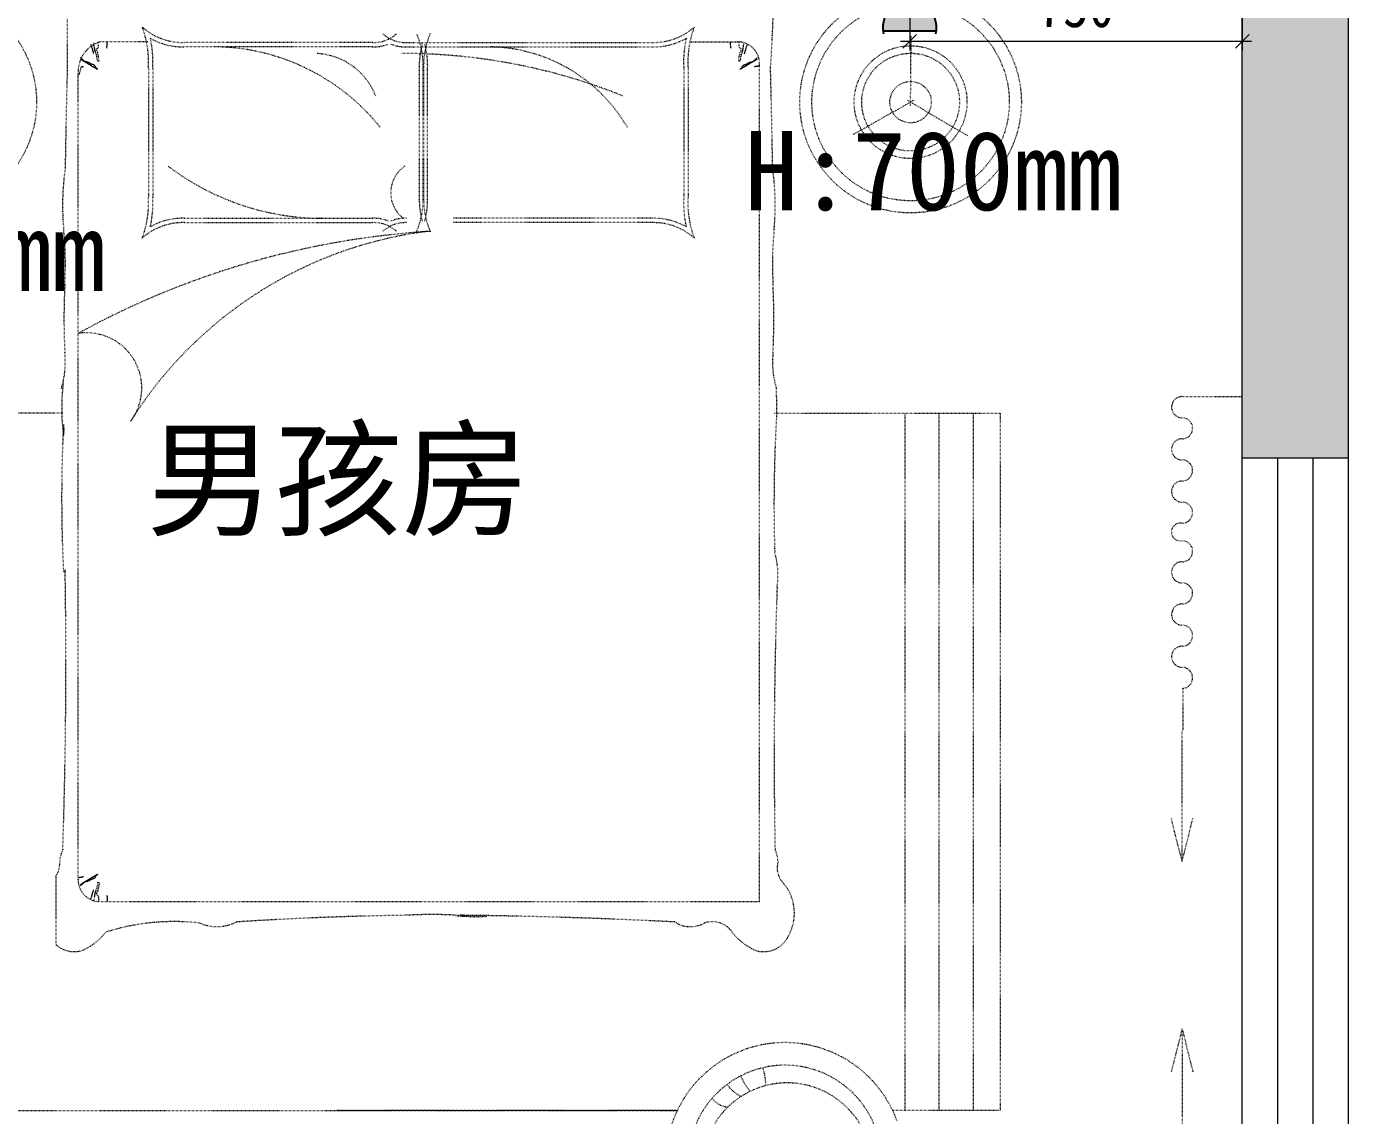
# Model space of a CAD drawing. Header units: millimetres. Extents: x -41640 to 3079702, y -5257903 to 68462.
# Drawn here: x 21489 to 24473, y 14744 to 17202 of the extents above; entities that cross this region are included whole.
import ezdxf

# ---------------------------------------------------------------- set-up
doc = ezdxf.new("R2010")
doc.units = ezdxf.units.MM
doc.header["$LTSCALE"] = 10
doc.linetypes.add('ACAD_ISO03W100', pattern=[30, 12, -18])
doc.linetypes.add('CONTINOUS', pattern=[0])
doc.layers.get('0').update_dxf_attribs({"color": 255})
doc.layers.get('Defpoints').update_dxf_attribs({"color": 255})
for name, color, linetype, lineweight in [('1强弱电插座尺寸', 5, 'Continuous', 0), ('1强电插座布置图', 1, 'Continuous', 30), ('浅线', 251, 'CONTINOUS', 0)]:
    doc.layers.add(name, color=color, linetype=linetype, lineweight=lineweight)
doc.layers.add('2323', color=4, linetype='Continuous')
doc.layers.add('LAYER2', color=8, linetype='Continuous')
doc.styles.get("Standard").update_dxf_attribs({"font": ''})
doc.styles.add('夏建东', font='', dxfattribs={"width": 0.85})
doc.styles.add('邓林', font='simhei.ttf')
doc.styles.get('Standard').set_extended_font_data('SimSun')
doc.styles.get('夏建东').set_extended_font_data('SimSun')
doc.dimstyles.new('g', dxfattribs={"dimtxt": 100, "dimasz": 31, "dimexe": 21, "dimexo": 30, "dimgap": 31, "dimtad": 1, "dimtih": 1, "dimtoh": 1, "dimdec": 0, "dimrnd": 10, "dimdsep": 46, "dimtxsty": '夏建东', "dimblk": 'OBLIQUE', "dimcen": 2.5, "dimdle": 21, "dimclrd": 5, "dimclre": 5, "dimclrt": 5, "dimadec": 0, "dimazin": 0, "dimtfac": 1, "dimtdec": 0, "dimtmove": 2, "dimatfit": 3, "dimldrblk": 'DOT', "dimfxl": 300, "dimlwd": -1, "dimlwe": -1, "dimarcsym": 1})

# ---------------------------------------------------------------- blocks, each defined once
blk = doc.blocks.new('强电插座')
at = {"lineweight": 0}
h = blk.add_hatch(color=12, dxfattribs=at)
h.set_gradient(color1=(216, 3, 3), color2=(230, 5, 5), tint=1, name='CYLINDER')
h.paths.add_polyline_path([(88497.8, 75989.2, 1.129445), (88497.8, 75909.4)])
at = {"layer": '2323', "color": 1}
for p, q in [((88452.6, 75999.6), (88452.6, 75902)), ((88497.8, 75989.2), (88497.8, 75909.4)), ((88407.2, 75949.3), (88460.4, 75949.3))]:
    blk.add_line(p, q, dxfattribs=at)
blk.add_arc((88492.9, 75949.3), 40.2, 77.2553, 282.7447, dxfattribs=at)
at = {"layer": 'LAYER2', "color": 1, "ltscale": 20}
blk.add_line((88456.4, 75966.1), (88456.4, 75966.1), dxfattribs=at)
blk = doc.blocks.new('_Oblique')
at = {"color": 0, "linetype": 'ByBlock', "lineweight": -2}
blk.add_line((-0.5, -0.5), (0.5, 0.5), dxfattribs=at)
blk = doc.blocks.new('*D695')
at = {"layer": '1强弱电插座尺寸', "color": 5}
for p, q in [((23482.2, 17299), (23482.2, 17148.1)), ((24232.6, 17299), (24232.6, 17148.1)), ((23461.2, 17169.1), (24253.6, 17169.1))]:
    blk.add_line(p, q, dxfattribs=at)
at = {"layer": 'Defpoints', "color": 0, "linetype": 'Continuous', "lineweight": 30}
for p in [(23482.2, 17329), (24232.6, 17329), (24232.6, 17169.1)]:
    blk.add_point(p, dxfattribs=at)
at = {"layer": '1强弱电插座尺寸', "color": 5, "linetype": 'Continuous', "xscale": 31, "yscale": 31, "zscale": 31, "rotation": 180}
blk.add_blockref('_Oblique', (23482.2, 17169.1), dxfattribs=at)
at = {"layer": '1强弱电插座尺寸', "color": 5, "linetype": 'Continuous', "xscale": 31, "yscale": 31, "zscale": 31}
blk.add_blockref('_Oblique', (24232.6, 17169.1), dxfattribs=at)
at = {"layer": '1强弱电插座尺寸', "color": 5, "linetype": 'Continuous', "lineweight": 30, "insert": (23857.4, 17250.1), "char_height": 100, "attachment_point": 5, "style": '夏建东'}
blk.add_mtext('750', dxfattribs=at)
blk = doc.blocks.new('_Dot')
at = {"color": 0, "linetype": 'ByBlock', "lineweight": -2}
blk.add_line((-0.5, 0), (-1, 0), dxfattribs=at)
at = {"color": 0, "linetype": 'ByBlock', "const_width": 0.5}
blk.add_lwpolyline([(-0.25, 0, 1), (0.25, 0, 1)], format="xyb", close=True, dxfattribs=at)

msp = doc.modelspace()

# ---------------------------------------------------------------- hatches: boundary and pattern name
at = {"layer": '浅线'}
h = msp.add_hatch(color=256, dxfattribs=at)
h.paths.add_polyline_path([(19682.3, 13064), (19882.3, 13064), (19882.3, 17329), (24232.6, 17329), (24232.6, 16229), (24472.6, 16229), (24472.6, 17529), (19922.3, 17529), (19682.3, 17529)])
edge = h.paths.add_edge_path(flags=16)
edge.add_line((19778.6, 13679.8), (19882.3, 13679.8))
edge.add_line((19778.6, 13939.3), (19778.6, 13679.8))
edge.add_line((19778.6, 13939.3), (19778.6, 13939.3))
edge.add_line((19778.6, 13679.8), (19778.6, 13939.3))
edge = h.paths.add_edge_path(flags=17)
edge.add_line((19682.3, 14016.5), (19682.3, 14276))
edge.add_line((19682.3, 14276), (19682.3, 14016.5))
edge.add_line((19682.3, 14016.5), (19776.5, 14016.5))

# ---------------------------------------------------------------- linework, layer by layer
for p, q in [((24472.6, 16229), (24472.6, 17539)), ((24232.6, 16229), (24232.6, 17329)), ((24232.6, 16229), (24472.6, 16229))]:
    msp.add_line(p, q, dxfattribs=at)
at = {"layer": '浅线', "linetype": 'ACAD_ISO03W100', "ltscale": 0.01}
for p, q in [((21762.9, 17167.9), (21655.6, 17167.9)), ((21762.9, 17167.9), (21655.6, 17167.9)), ((22270.5, 17166.3), (21845.4, 17166.3)), ((22270.5, 17166.3), (21845.4, 17166.3)), ((22270.5, 17156.4), (21845.4, 17156.4)), ((22346.6, 17166.3), (22900.9, 17166.3)), ((22346.6, 17166.3), (22900.9, 17166.3)), ((22346.6, 17156.4), (22900.9, 17156.4)), ((22346.6, 17156.4), (22900.9, 17156.4)), ((22986.3, 17167.9), (23093.6, 17167.9)), ((22986.3, 17167.9), (23093.6, 17167.9)), ((23484.1, 17023.1, 0), (23485.5, 17181.8, 0)), ((23484.1, 17023.1, 0), (23485.5, 17181.8, 0)), ((21605.6, 15276.9), (21605.6, 17097.9)), ((21764.2, 17108.5), (21764.2, 16817.4)), ((21764.2, 17108.5), (21764.2, 16817.4)), ((21774.1, 17108.5), (21774.1, 16817.4)), ((22375.6, 16808.3), (22375.6, 17106.9)), ((22384.3, 16808.3), (22384.3, 17106.9)), ((22384.3, 16808.3), (22384.3, 17106.9)), ((22385.5, 16808.3), (22385.5, 17106.9)), ((22385.5, 16808.3), (22385.5, 17106.9)), ((22394.2, 16808.3), (22394.2, 17106.9)), ((22394.2, 16808.3), (22394.2, 17106.9)), ((22972.3, 17108.5), (22972.3, 16817.4)), ((22972.3, 17108.5), (22972.3, 16817.4)), ((22982, 17108.5), (22982, 16817.4)), ((22982, 17108.5), (22982, 16817.4)), ((23143.6, 15226.9), (23143.6, 17117.9)), ((23491.6, 17035.8, 0), (23353.5, 16957.6, 0)), ((23491.6, 17035.8, 0), (23353.5, 16957.6, 0)), ((23476.9, 17035.9, 0), (23613.7, 16955.4, 0)), ((23476.9, 17035.9, 0), (23613.7, 16955.4, 0)), ((21845.4, 16769.5), (22270.5, 16769.5)), ((21845.4, 16769.5), (22270.5, 16769.5)), ((22901, 16769.5), (22451.7, 16769.5)), ((22901, 16769.5), (22451.7, 16769.5)), ((21845.4, 16759.6), (22270.5, 16759.6)), ((21845.4, 16759.6), (22270.5, 16759.6)), ((22901, 16759.6), (22451.7, 16759.6)), ((22901, 16759.6), (22451.7, 16759.6)), ((24096.9, 16366.9), (24232.6, 16366.9)), ((23472, 14756, -35992.1), (23472, 16329.6)), ((23549, 14756, -35992.1), (23549, 16329.6)), ((23626, 14756, -35992.1), (23626, 16329.6, 2637.1)), ((24099.1, 15614.2), (24099.1, 15708.4)), ((24096.9, 15317.7), (24096.9, 15614.2)), ((24096.9, 15317.7), (24072.1, 15416.4)), ((24096.9, 15317.7), (24121.7, 15416.4)), ((21555.6, 15285.1), (21555.6, 15129.7)), ((23143.6, 15226.9), (21655.6, 15226.9)), ((24096.9, 14940.2), (24072.1, 14841.5)), ((24096.9, 14940.2), (24096.9, 14643.7)), ((24096.9, 14940.2), (24121.7, 14841.5))]:
    msp.add_line(p, q, dxfattribs=at)
at = {"layer": '浅线', "ltscale": 0.5}
for p, q in [((24232.6, 14029), (24232.6, 16229)), ((24312.6, 14029), (24312.6, 16229)), ((24392.6, 14029), (24392.6, 16229)), ((24472.6, 14029), (24472.6, 16229))]:
    msp.add_line(p, q, dxfattribs=at)
at = {"layer": '浅线', "linetype": 'ACAD_ISO03W100', "ltscale": 0.01}
for points in [[(21581.7, 17240.8, 0.011146), (21581.1, 17109.7, 0.00267), (21576.3, 16881.2, 0.05901), (21573, 16744.2, -0.038458), (21575.6, 16620.5, 0.025508), (21575.6, 16466.2, -0.10008), (21567.8, 16385.4, 0.156657), (21572.2, 16400.6, 0.063424), (21572.5, 16279.3, 0.122052), (21572.5, 16303.9, 0.024697), (21572.5, 15972.4, 1.099833), (21576.3, 15975.1, -0.012561), (21571, 15344.6, 0.116259), (21564.2, 15316, -0.149595), (21555.6, 15285.1, -0.149595)], [(23174.5, 17240.8, -0.011144), (23168.1, 17109.7, -0.00267), (23172.9, 16881.2, -0.05901), (23176.2, 16744.2, 0.038458), (23173.7, 16620.5, -0.025508), (23173.7, 16466.2, 0.10008), (23181.4, 16385.4, -0.007341), (23182.6, 16321.4, -0.007679)], [(23181.6, 16321.4, 0.02207), (23177.6, 16015.8, -0.107642), (23182.9, 15936.8, 0.013374), (23178.3, 15344.6, -0.116259), (23185, 15316, 0.225197), (23191.9, 15275, -0.329446), (23208.9, 15150.2, -0.37589), (23134.6, 15116.9, -0.123892), (23081.3, 15158.3, 0.342539), (23018.8, 15178.7, -0.276618), (22952, 15181.2, 0.0102), (22467.1, 15196.3, 0.08185), (22529.2, 15194.3, -0.022047), (22457.6, 15195.3)], [(21555.6, 15129.7, 0.260877), (21614.6, 15116.9, 0.123892), (21667.9, 15158.3, -0.105458), (21880.4, 15178.7, 0.223225), (21963.2, 15181.2, -0.012846), (22348.2, 15196.3, -0.036947), (22486, 15194.3, 0.055625), (22457.6, 15195.3)]]:
    msp.add_lwpolyline(points, format="xyb", dxfattribs=at)
for points in [[(21633.4, 17162.7), (21634.4, 17160.4), (21635.3, 17158.4), (21635.9, 17156.6), (21636.4, 17155), (21636.8, 17153.6), (21637.2, 17152.3), (21637.4, 17151.2), (21637.7, 17150.1), (21637.9, 17149.1), (21638.2, 17148.1), (21638.5, 17147.1), (21638.9, 17146.1), (21639.3, 17144.9), (21639.8, 17143.6), (21640.3, 17142.1), (21641, 17140.4)], [(21633.4, 17162.7), (21634.4, 17160.4), (21635.3, 17158.4), (21635.9, 17156.6), (21636.4, 17155), (21636.8, 17153.6), (21637.2, 17152.3), (21637.4, 17151.2), (21637.7, 17150.1), (21637.9, 17149.1), (21638.2, 17148.1), (21638.5, 17147.1), (21638.9, 17146.1), (21639.3, 17144.9), (21639.8, 17143.6), (21640.3, 17142.1), (21641, 17140.4)], [(21649.7, 17124.4), (21648.6, 17130.3), (21647.7, 17134.9), (21646.9, 17138.4), (21646.2, 17141), (21645.6, 17142.7), (21645.2, 17143.9), (21644.8, 17144.8), (21644.5, 17145.4), (21644.2, 17146), (21644, 17146.5), (21643.9, 17147.1), (21643.7, 17147.6), (21643.6, 17148.2), (21643.5, 17148.8), (21643.4, 17149.5), (21643.3, 17150.2), (21643.2, 17150.9), (21643.1, 17151.8), (21642.9, 17153), (21642.7, 17154.5), (21642.3, 17156.4), (21641.9, 17158.9), (21641.4, 17161.9), (21640.8, 17165.6)], [(21649.7, 17124.4), (21648.6, 17130.3), (21647.7, 17134.9), (21646.9, 17138.4), (21646.2, 17141), (21645.6, 17142.7), (21645.2, 17143.9), (21644.8, 17144.8), (21644.5, 17145.4), (21644.2, 17146), (21644, 17146.5), (21643.9, 17147.1), (21643.7, 17147.6), (21643.6, 17148.2), (21643.5, 17148.8), (21643.4, 17149.5), (21643.3, 17150.2), (21643.2, 17150.9), (21643.1, 17151.8), (21642.9, 17153), (21642.7, 17154.5), (21642.3, 17156.4), (21641.9, 17158.9), (21641.4, 17161.9), (21640.8, 17165.6)], [(21649.7, 17124.4), (21651.9, 17123.8), (21652.9, 17125.4), (21652.9, 17125.4), (21651.7, 17133.8), (21651.1, 17137.8), (21649.7, 17138.9), (21650.3, 17143.1), (21647.4, 17148.8), (21647.4, 17151.5), (21650.9, 17154.8), (21651.7, 17157.8), (21651.9, 17159.3), (21651.9, 17167.8), (21651.9, 17166.2)], [(21649.7, 17124.4), (21651.9, 17123.8), (21652.9, 17125.4), (21652.9, 17125.4), (21651.7, 17133.8), (21651.1, 17137.8), (21649.7, 17138.9), (21650.3, 17143.1), (21647.4, 17148.8), (21647.4, 17151.5), (21650.9, 17154.8), (21651.7, 17157.8), (21651.9, 17159.3), (21651.9, 17167.8), (21651.9, 17166.2)], [(21669.9, 17153.2), (21670.4, 17155), (21670.8, 17156.9), (21671, 17158.7), (21671.2, 17160.5), (21671.3, 17162.4), (21671.4, 17164.2), (21671.4, 17166.1), (21671.4, 17167.9)], [(21669.9, 17153.2), (21670.4, 17155), (21670.8, 17156.9), (21671, 17158.7), (21671.2, 17160.5), (21671.3, 17162.4), (21671.4, 17164.2), (21671.4, 17166.1), (21671.4, 17167.9)], [(23079.3, 17153.2), (23078.8, 17155), (23078.5, 17156.9), (23078.2, 17158.7), (23078, 17160.5), (23077.9, 17162.4), (23077.9, 17164.2), (23077.8, 17166.1), (23077.8, 17167.9)], [(23079.3, 17153.2), (23078.8, 17155), (23078.5, 17156.9), (23078.2, 17158.7), (23078, 17160.5), (23077.9, 17162.4), (23077.9, 17164.2), (23077.8, 17166.1), (23077.8, 17167.9)], [(23099.5, 17124.4), (23097.3, 17123.8), (23096.4, 17125.4), (23096.4, 17125.4), (23097.5, 17133.8), (23098.1, 17137.8), (23099.5, 17138.9), (23098.9, 17143.1), (23101.9, 17148.8), (23101.9, 17151.5), (23098.3, 17154.8), (23097.5, 17157.8), (23097.3, 17159.3), (23097.3, 17167.8), (23097.3, 17166.2)], [(23099.5, 17124.4), (23097.3, 17123.8), (23096.4, 17125.4), (23096.4, 17125.4), (23097.5, 17133.8), (23098.1, 17137.8), (23099.5, 17138.9), (23098.9, 17143.1), (23101.9, 17148.8), (23101.9, 17151.5), (23098.3, 17154.8), (23097.5, 17157.8), (23097.3, 17159.3), (23097.3, 17167.8), (23097.3, 17166.2)], [(23099.5, 17124.4), (23100.6, 17130.3), (23101.5, 17134.9), (23102.3, 17138.4), (23103, 17141), (23103.6, 17142.7), (23104.1, 17143.9), (23104.4, 17144.8), (23104.8, 17145.4), (23105, 17146), (23105.2, 17146.5), (23105.4, 17147.1), (23105.5, 17147.6), (23105.6, 17148.2), (23105.7, 17148.8), (23105.8, 17149.5), (23105.9, 17150.2), (23106, 17150.9), (23106.1, 17151.8), (23106.3, 17153), (23106.6, 17154.5), (23106.9, 17156.4), (23107.3, 17158.9), (23107.8, 17161.9), (23108.5, 17165.6)], [(23099.5, 17124.4), (23100.6, 17130.3), (23101.5, 17134.9), (23102.3, 17138.4), (23103, 17141), (23103.6, 17142.7), (23104.1, 17143.9), (23104.4, 17144.8), (23104.8, 17145.4), (23105, 17146), (23105.2, 17146.5), (23105.4, 17147.1), (23105.5, 17147.6), (23105.6, 17148.2), (23105.7, 17148.8), (23105.8, 17149.5), (23105.9, 17150.2), (23106, 17150.9), (23106.1, 17151.8), (23106.3, 17153), (23106.6, 17154.5), (23106.9, 17156.4), (23107.3, 17158.9), (23107.8, 17161.9), (23108.5, 17165.6)], [(23115.8, 17162.7), (23114.8, 17160.4), (23114, 17158.4), (23113.3, 17156.6), (23112.8, 17155), (23112.4, 17153.6), (23112.1, 17152.3), (23111.8, 17151.2), (23111.5, 17150.1), (23111.3, 17149.1), (23111, 17148.1), (23110.7, 17147.1), (23110.4, 17146.1), (23110, 17144.9), (23109.5, 17143.6), (23108.9, 17142.1), (23108.3, 17140.4)], [(23115.8, 17162.7), (23114.8, 17160.4), (23114, 17158.4), (23113.3, 17156.6), (23112.8, 17155), (23112.4, 17153.6), (23112.1, 17152.3), (23111.8, 17151.2), (23111.5, 17150.1), (23111.3, 17149.1), (23111, 17148.1), (23110.7, 17147.1), (23110.4, 17146.1), (23110, 17144.9), (23109.5, 17143.6), (23108.9, 17142.1), (23108.3, 17140.4)], [(21611.1, 17128.9), (21612.4, 17128), (21613.4, 17127.2), (21614.4, 17126.6), (21615.3, 17126.1), (21616, 17125.6), (21616.7, 17125.3), (21617.3, 17125), (21617.8, 17124.7), (21618.3, 17124.4), (21618.8, 17124.2), (21619.3, 17123.9), (21619.7, 17123.6), (21620.1, 17123.4), (21620.6, 17123.1), (21621, 17122.9), (21621.4, 17122.6), (21621.8, 17122.3), (21622.3, 17122), (21622.7, 17121.7), (21623.2, 17121.4), (21623.7, 17121.1), (21624.3, 17120.8), (21624.9, 17120.4), (21625.5, 17120.1), (21626.1, 17119.7), (21626.8, 17119.3), (21627.5, 17118.9), (21628.3, 17118.4), (21629, 17118), (21629.7, 17117.6), (21630.5, 17117.1), (21631.1, 17116.7), (21631.8, 17116.3), (21632.4, 17115.9), (21633, 17115.5), (21633.6, 17115.1), (21634.2, 17114.8), (21634.7, 17114.4), (21635.3, 17114.1), (21635.8, 17113.7), (21636.3, 17113.4), (21636.8, 17113.1), (21637.4, 17112.8), (21637.9, 17112.5), (21638.4, 17112.2), (21639, 17111.9), (21639.5, 17111.6), (21640.1, 17111.3), (21640.7, 17111), (21641.3, 17110.7), (21641.9, 17110.4), (21642.5, 17110.1), (21643, 17109.8), (21643.6, 17109.4), (21644.2, 17109.1), (21644.7, 17108.8), (21645.2, 17108.4), (21645.7, 17108), (21646.1, 17107.7), (21646.5, 17107.3), (21646.9, 17107), (21647.3, 17106.7), (21647.7, 17106.4), (21648.1, 17106.2), (21648.4, 17106.1), (21648.7, 17106), (21649, 17106), (21649.3, 17106), (21649.4, 17106.1), (21649.5, 17106.2), (21649.5, 17106.3), (21649.3, 17106.5), (21649.1, 17106.8), (21648.7, 17107), (21648.3, 17107.3), (21647.8, 17107.7), (21647.2, 17108.1), (21646.7, 17108.6), (21646.2, 17109.1), (21645.7, 17109.7), (21645.2, 17110.3), (21644.8, 17111), (21644.4, 17111.8), (21644, 17112.5), (21643.6, 17113.2), (21643.2, 17113.9), (21642.7, 17114.5), (21642.2, 17115), (21641.6, 17115.4), (21640.9, 17115.7), (21640.2, 17116), (21639.4, 17116.2), (21638.6, 17116.5), (21637.8, 17116.7), (21637, 17116.9), (21636.1, 17117.2), (21635.3, 17117.6), (21634.5, 17118.1), (21633.7, 17118.5), (21632.8, 17119), (21632, 17119.6), (21631.2, 17120.1), (21630.3, 17120.5), (21629.4, 17121), (21628.4, 17121.3), (21627.5, 17121.6), (21626.5, 17121.9), (21625.6, 17122.1), (21624.7, 17122.3), (21623.8, 17122.5), (21622.9, 17122.6), (21622.2, 17122.8), (21621.5, 17123), (21620.9, 17123.2), (21620.4, 17123.4), (21619.9, 17123.7), (21619.4, 17123.9), (21619, 17124.2), (21618.6, 17124.5), (21618.3, 17124.8), (21618, 17125.1), (21617.6, 17125.4), (21617.3, 17125.8), (21617, 17126.1), (21616.6, 17126.5), (21616.3, 17126.9), (21615.9, 17127.2), (21615.5, 17127.6), (21615.1, 17128), (21614.7, 17128.4), (21614.2, 17128.9), (21613.6, 17129.3), (21613.1, 17129.9), (21612.5, 17130.5), (21611.8, 17131.2), (21611.1, 17132.1)], [(21611.1, 17128.9), (21612.4, 17128), (21613.4, 17127.2), (21614.4, 17126.6), (21615.3, 17126.1), (21616, 17125.6), (21616.7, 17125.3), (21617.3, 17125), (21617.8, 17124.7), (21618.3, 17124.4), (21618.8, 17124.2), (21619.3, 17123.9), (21619.7, 17123.6), (21620.1, 17123.4), (21620.6, 17123.1), (21621, 17122.9), (21621.4, 17122.6), (21621.8, 17122.3), (21622.3, 17122), (21622.7, 17121.7), (21623.2, 17121.4), (21623.7, 17121.1), (21624.3, 17120.8), (21624.9, 17120.4), (21625.5, 17120.1), (21626.1, 17119.7), (21626.8, 17119.3), (21627.5, 17118.9), (21628.3, 17118.4), (21629, 17118), (21629.7, 17117.6), (21630.5, 17117.1), (21631.1, 17116.7), (21631.8, 17116.3), (21632.4, 17115.9), (21633, 17115.5), (21633.6, 17115.1), (21634.2, 17114.8), (21634.7, 17114.4), (21635.3, 17114.1), (21635.8, 17113.7), (21636.3, 17113.4), (21636.8, 17113.1), (21637.4, 17112.8), (21637.9, 17112.5), (21638.4, 17112.2), (21639, 17111.9), (21639.5, 17111.6), (21640.1, 17111.3), (21640.7, 17111), (21641.3, 17110.7), (21641.9, 17110.4), (21642.5, 17110.1), (21643, 17109.8), (21643.6, 17109.4), (21644.2, 17109.1), (21644.7, 17108.8), (21645.2, 17108.4), (21645.7, 17108), (21646.1, 17107.7), (21646.5, 17107.3), (21646.9, 17107), (21647.3, 17106.7), (21647.7, 17106.4), (21648.1, 17106.2), (21648.4, 17106.1), (21648.7, 17106), (21649, 17106), (21649.3, 17106), (21649.4, 17106.1), (21649.5, 17106.2), (21649.5, 17106.3), (21649.3, 17106.5), (21649.1, 17106.8), (21648.7, 17107), (21648.3, 17107.3), (21647.8, 17107.7), (21647.2, 17108.1), (21646.7, 17108.6), (21646.2, 17109.1), (21645.7, 17109.7), (21645.2, 17110.3), (21644.8, 17111), (21644.4, 17111.8), (21644, 17112.5), (21643.6, 17113.2), (21643.2, 17113.9), (21642.7, 17114.5), (21642.2, 17115), (21641.6, 17115.4), (21640.9, 17115.7), (21640.2, 17116), (21639.4, 17116.2), (21638.6, 17116.5), (21637.8, 17116.7), (21637, 17116.9), (21636.1, 17117.2), (21635.3, 17117.6), (21634.5, 17118.1), (21633.7, 17118.5), (21632.8, 17119), (21632, 17119.6), (21631.2, 17120.1), (21630.3, 17120.5), (21629.4, 17121), (21628.4, 17121.3), (21627.5, 17121.6), (21626.5, 17121.9), (21625.6, 17122.1), (21624.7, 17122.3), (21623.8, 17122.5), (21622.9, 17122.6), (21622.2, 17122.8), (21621.5, 17123), (21620.9, 17123.2), (21620.4, 17123.4), (21619.9, 17123.7), (21619.4, 17123.9), (21619, 17124.2), (21618.6, 17124.5), (21618.3, 17124.8), (21618, 17125.1), (21617.6, 17125.4), (21617.3, 17125.8), (21617, 17126.1), (21616.6, 17126.5), (21616.3, 17126.9), (21615.9, 17127.2), (21615.5, 17127.6), (21615.1, 17128), (21614.7, 17128.4), (21614.2, 17128.9), (21613.6, 17129.3), (21613.1, 17129.9), (21612.5, 17130.5), (21611.8, 17131.2), (21611.1, 17132.1)], [(23138.1, 17128.9), (23136.9, 17128), (23135.8, 17127.2), (23134.8, 17126.6), (23134, 17126.1), (23133.2, 17125.6), (23132.6, 17125.3), (23132, 17125), (23131.4, 17124.7), (23130.9, 17124.4), (23130.4, 17124.2), (23130, 17123.9), (23129.5, 17123.6), (23129.1, 17123.4), (23128.7, 17123.1), (23128.3, 17122.9), (23127.8, 17122.6), (23127.4, 17122.3), (23126.9, 17122), (23126.5, 17121.7), (23126, 17121.4), (23125.5, 17121.1), (23124.9, 17120.8), (23124.4, 17120.4), (23123.7, 17120.1), (23123.1, 17119.7), (23122.4, 17119.3), (23121.7, 17118.9), (23121, 17118.4), (23120.2, 17118), (23119.5, 17117.6), (23118.8, 17117.1), (23118.1, 17116.7), (23117.4, 17116.3), (23116.8, 17115.9), (23116.2, 17115.5), (23115.6, 17115.1), (23115.1, 17114.8), (23114.5, 17114.4), (23114, 17114.1), (23113.5, 17113.7), (23112.9, 17113.4), (23112.4, 17113.1), (23111.9, 17112.8), (23111.3, 17112.5), (23110.8, 17112.2), (23110.3, 17111.9), (23109.7, 17111.6), (23109.1, 17111.3), (23108.6, 17111), (23108, 17110.7), (23107.4, 17110.4), (23106.8, 17110.1), (23106.2, 17109.8), (23105.6, 17109.4), (23105.1, 17109.1), (23104.5, 17108.8), (23104, 17108.4), (23103.6, 17108), (23103.1, 17107.7), (23102.7, 17107.3), (23102.3, 17107), (23101.9, 17106.7), (23101.5, 17106.4), (23101.2, 17106.2), (23100.8, 17106.1), (23100.5, 17106), (23100.2, 17106), (23100, 17106), (23099.8, 17106.1), (23099.7, 17106.2), (23099.8, 17106.3), (23099.9, 17106.5), (23100.1, 17106.8), (23100.5, 17107), (23101, 17107.3), (23101.5, 17107.7), (23102, 17108.1), (23102.5, 17108.6), (23103.1, 17109.1), (23103.6, 17109.7), (23104, 17110.3), (23104.4, 17111), (23104.8, 17111.8), (23105.2, 17112.5), (23105.6, 17113.2), (23106, 17113.9), (23106.5, 17114.5), (23107, 17115), (23107.6, 17115.4), (23108.3, 17115.7), (23109, 17116), (23109.8, 17116.2), (23110.6, 17116.5), (23111.4, 17116.7), (23112.3, 17116.9), (23113.1, 17117.2), (23113.9, 17117.6), (23114.7, 17118.1), (23115.6, 17118.5), (23116.4, 17119), (23117.2, 17119.6), (23118.1, 17120.1), (23119, 17120.5), (23119.9, 17121), (23120.8, 17121.3), (23121.7, 17121.6), (23122.7, 17121.9), (23123.6, 17122.1), (23124.6, 17122.3), (23125.5, 17122.5), (23126.3, 17122.6), (23127, 17122.8), (23127.7, 17123), (23128.3, 17123.2), (23128.9, 17123.4), (23129.4, 17123.7), (23129.8, 17123.9), (23130.2, 17124.2), (23130.6, 17124.5), (23130.9, 17124.8), (23131.3, 17125.1), (23131.6, 17125.4), (23131.9, 17125.8), (23132.3, 17126.1), (23132.6, 17126.5), (23133, 17126.9), (23133.3, 17127.2), (23133.7, 17127.6), (23134.1, 17128), (23134.6, 17128.4), (23135.1, 17128.9), (23135.6, 17129.3), (23136.2, 17129.9), (23136.8, 17130.5), (23137.4, 17131.2), (23138.1, 17132.1)], [(23138.1, 17128.9), (23136.9, 17128), (23135.8, 17127.2), (23134.8, 17126.6), (23134, 17126.1), (23133.2, 17125.6), (23132.6, 17125.3), (23132, 17125), (23131.4, 17124.7), (23130.9, 17124.4), (23130.4, 17124.2), (23130, 17123.9), (23129.5, 17123.6), (23129.1, 17123.4), (23128.7, 17123.1), (23128.3, 17122.9), (23127.8, 17122.6), (23127.4, 17122.3), (23126.9, 17122), (23126.5, 17121.7), (23126, 17121.4), (23125.5, 17121.1), (23124.9, 17120.8), (23124.4, 17120.4), (23123.7, 17120.1), (23123.1, 17119.7), (23122.4, 17119.3), (23121.7, 17118.9), (23121, 17118.4), (23120.2, 17118), (23119.5, 17117.6), (23118.8, 17117.1), (23118.1, 17116.7), (23117.4, 17116.3), (23116.8, 17115.9), (23116.2, 17115.5), (23115.6, 17115.1), (23115.1, 17114.8), (23114.5, 17114.4), (23114, 17114.1), (23113.5, 17113.7), (23112.9, 17113.4), (23112.4, 17113.1), (23111.9, 17112.8), (23111.3, 17112.5), (23110.8, 17112.2), (23110.3, 17111.9), (23109.7, 17111.6), (23109.1, 17111.3), (23108.6, 17111), (23108, 17110.7), (23107.4, 17110.4), (23106.8, 17110.1), (23106.2, 17109.8), (23105.6, 17109.4), (23105.1, 17109.1), (23104.5, 17108.8), (23104, 17108.4), (23103.6, 17108), (23103.1, 17107.7), (23102.7, 17107.3), (23102.3, 17107), (23101.9, 17106.7), (23101.5, 17106.4), (23101.2, 17106.2), (23100.8, 17106.1), (23100.5, 17106), (23100.2, 17106), (23100, 17106), (23099.8, 17106.1), (23099.7, 17106.2), (23099.8, 17106.3), (23099.9, 17106.5), (23100.1, 17106.8), (23100.5, 17107), (23101, 17107.3), (23101.5, 17107.7), (23102, 17108.1), (23102.5, 17108.6), (23103.1, 17109.1), (23103.6, 17109.7), (23104, 17110.3), (23104.4, 17111), (23104.8, 17111.8), (23105.2, 17112.5), (23105.6, 17113.2), (23106, 17113.9), (23106.5, 17114.5), (23107, 17115), (23107.6, 17115.4), (23108.3, 17115.7), (23109, 17116), (23109.8, 17116.2), (23110.6, 17116.5), (23111.4, 17116.7), (23112.3, 17116.9), (23113.1, 17117.2), (23113.9, 17117.6), (23114.7, 17118.1), (23115.6, 17118.5), (23116.4, 17119), (23117.2, 17119.6), (23118.1, 17120.1), (23119, 17120.5), (23119.9, 17121), (23120.8, 17121.3), (23121.7, 17121.6), (23122.7, 17121.9), (23123.6, 17122.1), (23124.6, 17122.3), (23125.5, 17122.5), (23126.3, 17122.6), (23127, 17122.8), (23127.7, 17123), (23128.3, 17123.2), (23128.9, 17123.4), (23129.4, 17123.7), (23129.8, 17123.9), (23130.2, 17124.2), (23130.6, 17124.5), (23130.9, 17124.8), (23131.3, 17125.1), (23131.6, 17125.4), (23131.9, 17125.8), (23132.3, 17126.1), (23132.6, 17126.5), (23133, 17126.9), (23133.3, 17127.2), (23133.7, 17127.6), (23134.1, 17128), (23134.6, 17128.4), (23135.1, 17128.9), (23135.6, 17129.3), (23136.2, 17129.9), (23136.8, 17130.5), (23137.4, 17131.2), (23138.1, 17132.1)], [(21605.6, 17094.8), (21606.8, 17094.4), (21607.8, 17095), (21608.7, 17096.3), (21609.4, 17098.2), (21610.1, 17100.4), (21610.6, 17102.8), (21611.1, 17105.1), (21611.6, 17107.2), (21612, 17108.9), (21612.5, 17110.1), (21612.9, 17111), (21613.4, 17111.5), (21613.8, 17111.9), (21614.2, 17112), (21614.7, 17112), (21615.1, 17111.8), (21615.6, 17111.7), (21616.1, 17111.5), (21616.5, 17111.3), (21616.9, 17111.1), (21617.2, 17111), (21617.5, 17110.8), (21617.6, 17110.7), (21617.7, 17110.7)], [(21605.6, 17094.8), (21606.8, 17094.4), (21607.8, 17095), (21608.7, 17096.3), (21609.4, 17098.2), (21610.1, 17100.4), (21610.6, 17102.8), (21611.1, 17105.1), (21611.6, 17107.2), (21612, 17108.9), (21612.5, 17110.1), (21612.9, 17111), (21613.4, 17111.5), (21613.8, 17111.9), (21614.2, 17112), (21614.7, 17112), (21615.1, 17111.8), (21615.6, 17111.7), (21616.1, 17111.5), (21616.5, 17111.3), (21616.9, 17111.1), (21617.2, 17111), (21617.5, 17110.8), (21617.6, 17110.7), (21617.7, 17110.7)], [(23143.6, 17114.8), (23142.4, 17114), (23141.4, 17113.3), (23140.6, 17112.9), (23139.8, 17112.5), (23139.2, 17112.4), (23138.6, 17112.3), (23138.1, 17112.2), (23137.7, 17112.2), (23137.2, 17112.2), (23136.8, 17112.2), (23136.3, 17112.2), (23135.9, 17112.2), (23135.4, 17112.1), (23135, 17112.1), (23134.5, 17112), (23134.1, 17111.8), (23133.6, 17111.7), (23133.2, 17111.5), (23132.8, 17111.3), (23132.4, 17111.1), (23132, 17111), (23131.8, 17110.8), (23131.6, 17110.7), (23131.6, 17110.7)], [(23143.6, 17114.8), (23142.4, 17114), (23141.4, 17113.3), (23140.6, 17112.9), (23139.8, 17112.5), (23139.2, 17112.4), (23138.6, 17112.3), (23138.1, 17112.2), (23137.7, 17112.2), (23137.2, 17112.2), (23136.8, 17112.2), (23136.3, 17112.2), (23135.9, 17112.2), (23135.4, 17112.1), (23135, 17112.1), (23134.5, 17112), (23134.1, 17111.8), (23133.6, 17111.7), (23133.2, 17111.5), (23132.8, 17111.3), (23132.4, 17111.1), (23132, 17111), (23131.8, 17110.8), (23131.6, 17110.7), (23131.6, 17110.7)], [(21571.4, 16329.6), (21067.7, 16329.6), (21067.7, 14756), (22957.8, 14756)], [(23176.9, 16329.6), (23686.7, 16329.6), (23686.7, 14756), (23443.7, 14756)], [(21605.6, 15279.9), (21606.8, 15280.8), (21607.8, 15281.5), (21608.7, 15281.9), (21609.4, 15282.2), (21610.1, 15282.4), (21610.6, 15282.5), (21611.1, 15282.6), (21611.6, 15282.6), (21612, 15282.6), (21612.5, 15282.6), (21612.9, 15282.6), (21613.4, 15282.6), (21613.8, 15282.7), (21614.2, 15282.7), (21614.7, 15282.8), (21615.1, 15283), (21615.6, 15283.1), (21616.1, 15283.3), (21616.5, 15283.5), (21616.9, 15283.7), (21617.2, 15283.8), (21617.5, 15284), (21617.6, 15284), (21617.7, 15284.1)], [(21605.6, 15279.9), (21606.8, 15280.8), (21607.8, 15281.5), (21608.7, 15281.9), (21609.4, 15282.2), (21610.1, 15282.4), (21610.6, 15282.5), (21611.1, 15282.6), (21611.6, 15282.6), (21612, 15282.6), (21612.5, 15282.6), (21612.9, 15282.6), (21613.4, 15282.6), (21613.8, 15282.7), (21614.2, 15282.7), (21614.7, 15282.8), (21615.1, 15283), (21615.6, 15283.1), (21616.1, 15283.3), (21616.5, 15283.5), (21616.9, 15283.7), (21617.2, 15283.8), (21617.5, 15284), (21617.6, 15284), (21617.7, 15284.1)], [(21611.1, 15265.9), (21612.4, 15266.8), (21613.4, 15267.6), (21614.4, 15268.2), (21615.3, 15268.7), (21616, 15269.2), (21616.7, 15269.5), (21617.3, 15269.8), (21617.8, 15270.1), (21618.3, 15270.4), (21618.8, 15270.6), (21619.3, 15270.9), (21619.7, 15271.2), (21620.1, 15271.4), (21620.6, 15271.7), (21621, 15271.9), (21621.4, 15272.2), (21621.8, 15272.5), (21622.3, 15272.8), (21622.7, 15273), (21623.2, 15273.3), (21623.7, 15273.7), (21624.3, 15274), (21624.9, 15274.3), (21625.5, 15274.7), (21626.1, 15275.1), (21626.8, 15275.5), (21627.5, 15275.9), (21628.3, 15276.4), (21629, 15276.8), (21629.7, 15277.2), (21630.5, 15277.7), (21631.1, 15278.1), (21631.8, 15278.5), (21632.4, 15278.9), (21633, 15279.3), (21633.6, 15279.7), (21634.2, 15280), (21634.7, 15280.4), (21635.3, 15280.7), (21635.8, 15281.1), (21636.3, 15281.4), (21636.8, 15281.7), (21637.4, 15282), (21637.9, 15282.3), (21638.4, 15282.6), (21639, 15282.9), (21639.5, 15283.2), (21640.1, 15283.5), (21640.7, 15283.8), (21641.3, 15284.1), (21641.9, 15284.4), (21642.5, 15284.7), (21643, 15285), (21643.6, 15285.3), (21644.2, 15285.7), (21644.7, 15286), (21645.2, 15286.4), (21645.7, 15286.8), (21646.1, 15287.1), (21646.5, 15287.5), (21646.9, 15287.8), (21647.3, 15288.1), (21647.7, 15288.4), (21648.1, 15288.6), (21648.4, 15288.7), (21648.7, 15288.8), (21649, 15288.8), (21649.3, 15288.8), (21649.4, 15288.7), (21649.5, 15288.6), (21649.5, 15288.4), (21649.3, 15288.3), (21649.1, 15288), (21648.7, 15287.8), (21648.3, 15287.5), (21647.8, 15287.1), (21647.2, 15286.7), (21646.7, 15286.2), (21646.2, 15285.7), (21645.7, 15285.1), (21645.2, 15284.5), (21644.8, 15283.8), (21644.4, 15283), (21644, 15282.3), (21643.6, 15281.6), (21643.2, 15280.9), (21642.7, 15280.3), (21642.2, 15279.8), (21641.6, 15279.4), (21640.9, 15279), (21640.2, 15278.8), (21639.4, 15278.6), (21638.6, 15278.3), (21637.8, 15278.1), (21637, 15277.9), (21636.1, 15277.6), (21635.3, 15277.2), (21634.5, 15276.7), (21633.7, 15276.3), (21632.8, 15275.7), (21632, 15275.2), (21631.2, 15274.7), (21630.3, 15274.3), (21629.4, 15273.8), (21628.4, 15273.5), (21627.5, 15273.2), (21626.5, 15272.9), (21625.6, 15272.7), (21624.7, 15272.5), (21623.8, 15272.3), (21622.9, 15272.1), (21622.2, 15272), (21621.5, 15271.8), (21620.9, 15271.6), (21620.4, 15271.3), (21619.9, 15271.1), (21619.4, 15270.9), (21619, 15270.6), (21618.6, 15270.3), (21618.3, 15270), (21618, 15269.7), (21617.6, 15269.4), (21617.3, 15269), (21617, 15268.7), (21616.6, 15268.3), (21616.3, 15267.9), (21615.9, 15267.6), (21615.5, 15267.2), (21615.1, 15266.8), (21614.7, 15266.4), (21614.2, 15265.9), (21613.6, 15265.4), (21613.1, 15264.9), (21612.5, 15264.3), (21611.8, 15263.5), (21611.1, 15262.7)], [(21611.1, 15265.9), (21612.4, 15266.8), (21613.4, 15267.6), (21614.4, 15268.2), (21615.3, 15268.7), (21616, 15269.2), (21616.7, 15269.5), (21617.3, 15269.8), (21617.8, 15270.1), (21618.3, 15270.4), (21618.8, 15270.6), (21619.3, 15270.9), (21619.7, 15271.2), (21620.1, 15271.4), (21620.6, 15271.7), (21621, 15271.9), (21621.4, 15272.2), (21621.8, 15272.5), (21622.3, 15272.8), (21622.7, 15273), (21623.2, 15273.3), (21623.7, 15273.7), (21624.3, 15274), (21624.9, 15274.3), (21625.5, 15274.7), (21626.1, 15275.1), (21626.8, 15275.5), (21627.5, 15275.9), (21628.3, 15276.4), (21629, 15276.8), (21629.7, 15277.2), (21630.5, 15277.7), (21631.1, 15278.1), (21631.8, 15278.5), (21632.4, 15278.9), (21633, 15279.3), (21633.6, 15279.7), (21634.2, 15280), (21634.7, 15280.4), (21635.3, 15280.7), (21635.8, 15281.1), (21636.3, 15281.4), (21636.8, 15281.7), (21637.4, 15282), (21637.9, 15282.3), (21638.4, 15282.6), (21639, 15282.9), (21639.5, 15283.2), (21640.1, 15283.5), (21640.7, 15283.8), (21641.3, 15284.1), (21641.9, 15284.4), (21642.5, 15284.7), (21643, 15285), (21643.6, 15285.3), (21644.2, 15285.7), (21644.7, 15286), (21645.2, 15286.4), (21645.7, 15286.8), (21646.1, 15287.1), (21646.5, 15287.5), (21646.9, 15287.8), (21647.3, 15288.1), (21647.7, 15288.4), (21648.1, 15288.6), (21648.4, 15288.7), (21648.7, 15288.8), (21649, 15288.8), (21649.3, 15288.8), (21649.4, 15288.7), (21649.5, 15288.6), (21649.5, 15288.4), (21649.3, 15288.3), (21649.1, 15288), (21648.7, 15287.8), (21648.3, 15287.5), (21647.8, 15287.1), (21647.2, 15286.7), (21646.7, 15286.2), (21646.2, 15285.7), (21645.7, 15285.1), (21645.2, 15284.5), (21644.8, 15283.8), (21644.4, 15283), (21644, 15282.3), (21643.6, 15281.6), (21643.2, 15280.9), (21642.7, 15280.3), (21642.2, 15279.8), (21641.6, 15279.4), (21640.9, 15279), (21640.2, 15278.8), (21639.4, 15278.6), (21638.6, 15278.3), (21637.8, 15278.1), (21637, 15277.9), (21636.1, 15277.6), (21635.3, 15277.2), (21634.5, 15276.7), (21633.7, 15276.3), (21632.8, 15275.7), (21632, 15275.2), (21631.2, 15274.7), (21630.3, 15274.3), (21629.4, 15273.8), (21628.4, 15273.5), (21627.5, 15273.2), (21626.5, 15272.9), (21625.6, 15272.7), (21624.7, 15272.5), (21623.8, 15272.3), (21622.9, 15272.1), (21622.2, 15272), (21621.5, 15271.8), (21620.9, 15271.6), (21620.4, 15271.3), (21619.9, 15271.1), (21619.4, 15270.9), (21619, 15270.6), (21618.6, 15270.3), (21618.3, 15270), (21618, 15269.7), (21617.6, 15269.4), (21617.3, 15269), (21617, 15268.7), (21616.6, 15268.3), (21616.3, 15267.9), (21615.9, 15267.6), (21615.5, 15267.2), (21615.1, 15266.8), (21614.7, 15266.4), (21614.2, 15265.9), (21613.6, 15265.4), (21613.1, 15264.9), (21612.5, 15264.3), (21611.8, 15263.5), (21611.1, 15262.7)], [(21633.4, 15232.1), (21634.4, 15234.4), (21635.3, 15236.4), (21635.9, 15238.2), (21636.4, 15239.8), (21636.8, 15241.2), (21637.2, 15242.5), (21637.4, 15243.6), (21637.7, 15244.7), (21637.9, 15245.7), (21638.2, 15246.7), (21638.5, 15247.7), (21638.9, 15248.7), (21639.3, 15249.9), (21639.8, 15251.2), (21640.3, 15252.7), (21641, 15254.4)], [(21633.4, 15232.1), (21634.4, 15234.4), (21635.3, 15236.4), (21635.9, 15238.2), (21636.4, 15239.8), (21636.8, 15241.2), (21637.2, 15242.5), (21637.4, 15243.6), (21637.7, 15244.7), (21637.9, 15245.7), (21638.2, 15246.7), (21638.5, 15247.7), (21638.9, 15248.7), (21639.3, 15249.9), (21639.8, 15251.2), (21640.3, 15252.7), (21641, 15254.4)], [(21649.7, 15270.4), (21648.6, 15264.5), (21647.7, 15259.9), (21646.9, 15256.4), (21646.2, 15253.8), (21645.6, 15252.1), (21645.2, 15250.8), (21644.8, 15250), (21644.5, 15249.4), (21644.2, 15248.8), (21644, 15248.3), (21643.9, 15247.7), (21643.7, 15247.2), (21643.6, 15246.6), (21643.5, 15246), (21643.4, 15245.3), (21643.3, 15244.6), (21643.2, 15243.9), (21643.1, 15242.9), (21642.9, 15241.8), (21642.7, 15240.3), (21642.3, 15238.4), (21641.9, 15235.9), (21641.4, 15232.9), (21640.8, 15229.2)], [(21649.7, 15270.4), (21648.6, 15264.5), (21647.7, 15259.9), (21646.9, 15256.4), (21646.2, 15253.8), (21645.6, 15252.1), (21645.2, 15250.8), (21644.8, 15250), (21644.5, 15249.4), (21644.2, 15248.8), (21644, 15248.3), (21643.9, 15247.7), (21643.7, 15247.2), (21643.6, 15246.6), (21643.5, 15246), (21643.4, 15245.3), (21643.3, 15244.6), (21643.2, 15243.9), (21643.1, 15242.9), (21642.9, 15241.8), (21642.7, 15240.3), (21642.3, 15238.4), (21641.9, 15235.9), (21641.4, 15232.9), (21640.8, 15229.2)], [(21649.7, 15270.4), (21651.9, 15271), (21652.9, 15269.4), (21652.9, 15269.4), (21651.7, 15260.9), (21651.1, 15257), (21649.7, 15255.8), (21650.3, 15251.7), (21647.4, 15246), (21647.4, 15243.3), (21650.9, 15240), (21651.7, 15237), (21651.9, 15235.4), (21651.9, 15227), (21651.9, 15228.6)], [(21649.7, 15270.4), (21651.9, 15271), (21652.9, 15269.4), (21652.9, 15269.4), (21651.7, 15260.9), (21651.1, 15257), (21649.7, 15255.8), (21650.3, 15251.7), (21647.4, 15246), (21647.4, 15243.3), (21650.9, 15240), (21651.7, 15237), (21651.9, 15235.4), (21651.9, 15227), (21651.9, 15228.6)], [(21669.9, 15241.6), (21670.4, 15239.8), (21670.8, 15237.9), (21671, 15236.1), (21671.2, 15234.3), (21671.3, 15232.4), (21671.4, 15230.6), (21671.4, 15228.7), (21671.4, 15226.9)], [(21669.9, 15241.6), (21670.4, 15239.8), (21670.8, 15237.9), (21671, 15236.1), (21671.2, 15234.3), (21671.3, 15232.4), (21671.4, 15230.6), (21671.4, 15228.7), (21671.4, 15226.9)], [(22957.8, 14756), (22189.3, 14756)]]:
    msp.add_lwpolyline(points, dxfattribs=at)
for centre, radius in [((21261.8, 17031.6, 0), 250), ((23484.2, 17031.6, 0), 250), ((23484.2, 17031.6, 0), 222.7), ((23484.2, 17031.6, 0), 127.3), ((23484.2, 17031.6, 0), 110.3), ((23484.2, 17031.6, 0), 46.7)]:
    msp.add_circle(centre, radius, dxfattribs=at)
for centre, radius, start, end in [((21539.4, 17122.1), 225.2, 356.5245, 20.485), ((21841.6, 17303.8), 137.5, 228.4161, 271.5527), ((21539.4, 17122.1), 225.2, 356.5245, 20.485), ((21841.6, 17303.8), 137.5, 228.4161, 271.5527), ((22272.9, 17242), 75.8, 268.1988, 312.1405), ((22272.9, 17242), 75.8, 268.1988, 312.1405), ((22344.2, 17242), 75.8, 227.8595, 271.8012), ((22344.2, 17242), 75.8, 227.8595, 271.8012), ((22192.9, 17112.5), 191.6, 358.3923, 22.6023), ((22192.9, 17112.5), 191.6, 358.3923, 22.6023), ((22576.9, 17112.5), 191.6, 157.3977, 181.6077), ((22576.9, 17112.5), 191.6, 157.3977, 181.6077), ((22904.6, 17303.8), 137.5, 268.4473, 311.5839), ((22904.6, 17303.8), 137.5, 268.4473, 311.5839), ((23206.8, 17122.1), 225.2, 159.515, 183.4755), ((23206.8, 17122.1), 225.2, 159.515, 183.4755), ((21676.1, 17100.4), 70.5, 106.8568, 182.0678), ((21676.1, 17100.4), 70.5, 106.8568, 182.0678), ((21539.4, 17122.1), 235.1, 356.5245, 13.2301), ((21841.6, 17303.8), 147.4, 240.1487, 271.5527), ((21841.6, 17303.8), 147.4, 240.1487, 271.5527), ((21908.7, 16671.3), 485.2, 38.7191, 89.4187), ((21908.7, 16671.3), 485.2, 38.7191, 89.4187), ((22272.9, 17242), 85.7, 268.1988, 292.4287), ((22272.9, 17242), 85.7, 268.1988, 292.4287), ((22344.2, 17242), 85.7, 247.5713, 271.8012), ((22344.2, 17242), 85.7, 247.5713, 271.8012), ((22576.9, 17112.5), 201.5, 165.4484, 181.6077), ((22192.9, 17112.5), 201.5, 358.3923, 14.5516), ((22192.9, 17112.5), 201.5, 358.3923, 14.5516), ((22528.8, 16790.5), 366, 30.222, 88.7571), ((22528.8, 16790.5), 366, 30.222, 88.7571), ((22904.8, 17303.8), 147.4, 268.4473, 299.8513), ((23207, 17122.1), 235.1, 166.7699, 183.4755), ((23093.6, 17117.9), 50, 0, 90), ((23093.6, 17117.9), 50, 0, 90), ((22136.7, 16990.8), 150.7, 21.3426, 87.3914), ((22136.7, 16990.8), 150.7, 21.3426, 87.3914), ((22338, 15803.8), 1337.6, 68.1921, 90.0925), ((22338, 15803.8), 1337.6, 68.1921, 90.0925), ((22158.3, 17347.8), 578.4, 232.8445, 269.9577), ((22158.3, 17347.8), 578.4, 232.8445, 269.9577), ((22383.4, 16827.1), 72.4, 124.2885, 232.7468), ((22383.4, 16827.1), 72.4, 124.2885, 232.7468), ((21539.4, 16803.7), 225.2, 339.515, 3.4755), ((21539.4, 16803.7), 225.2, 339.515, 3.4755), ((21539.4, 16803.7), 235.1, 346.7699, 3.4755), ((22192.9, 16813.6), 191.6, 337.3977, 358.3923), ((22192.9, 16813.6), 191.6, 337.3977, 358.3923), ((22576.9, 16813.6), 201.5, 181.6077, 194.5516), ((22576.9, 16813.6), 201.5, 181.6077, 194.5516), ((22576.9, 16813.6), 191.6, 181.6077, 202.6023), ((22576.9, 16813.6), 191.6, 181.6077, 202.6023), ((22192.9, 16813.6), 201.5, 345.4484, 358.3923), ((22192.9, 16813.6), 201.5, 345.4484, 358.3923), ((23207, 16803.7), 235.1, 176.5245, 193.2301), ((23207, 16803.7), 235.1, 176.5245, 193.2301), ((23206.8, 16803.7), 225.2, 176.5245, 200.485), ((23206.8, 16803.7), 225.2, 176.5245, 200.485), ((21841.6, 16622.1), 147.4, 88.4473, 119.8513), ((21841.6, 16622.1), 147.4, 88.4473, 119.8513), ((22272.9, 16683.8), 85.7, 67.5713, 91.8012), ((22272.9, 16683.8), 85.7, 67.5713, 91.8012), ((22344.2, 16683.8), 85.7, 88.1988, 112.4287), ((22344.2, 16683.8), 85.7, 88.1988, 112.4287), ((22904.8, 16622.1), 147.4, 60.1487, 91.5527), ((22904.8, 16622.1), 147.4, 60.1487, 91.5527), ((22516.9, 14851.7), 1891.8, 93.5024, 118.7976), ((22516.9, 14851.7), 1891.8, 93.5024, 118.7976), ((22510.9, 15819.3), 928, 97.3056, 147.9768), ((22510.9, 15819.3), 928, 97.3056, 147.9768), ((21841.6, 16622.1), 137.5, 88.4473, 131.5839), ((21841.6, 16622.1), 137.5, 88.4473, 131.5839), ((22272.9, 16683.8), 75.8, 47.8595, 91.8012), ((22272.9, 16683.8), 75.8, 47.8595, 91.8012), ((22344.2, 16683.8), 75.8, 88.1988, 132.1405), ((22344.2, 16683.8), 75.8, 88.1988, 132.1405), ((22904.6, 16622.1), 137.5, 48.4161, 91.5527), ((22904.6, 16622.1), 137.5, 48.4161, 91.5527), ((21624.5, 16386.3), 124.7, 323.0265, 98.714), ((21624.5, 16386.3), 124.7, 323.0265, 98.714), ((24096.9, 16343.1), 23.8, 90, 270), ((24096.9, 16295.5), 23.8, 270, 90), ((24096.9, 16247.8), 23.8, 90, 270), ((24096.9, 16200.2), 23.8, 270, 90), ((24096.9, 16152.6), 23.8, 90, 270), ((24096.9, 16105), 23.8, 270, 90), ((24092.8, 16061.5), 20.1, 78.2114, 281.7886), ((24096.9, 16017.9), 23.8, 270, 90), ((24096.9, 15970.3), 23.8, 90, 270), ((24096.9, 15922.7), 23.8, 270, 90), ((24096.9, 15875.1), 23.8, 90, 270), ((24096.9, 15827.4), 23.8, 270, 90), ((24096.9, 15779.8), 23.8, 90, 270), ((24096.9, 15732.2), 23.8, 270, 90), ((21655.6, 15276.9), 50, 180, 270), ((21655.6, 15276.9), 50, 180, 270), ((23200.7, 14639.5), 269.4, 20.1398, 200.1398), ((23200.7, 14639.5), 218.4, 20.1398, 200.1398), ((23220.5, 14881.9), 128.8, 201.928, 220.2263), ((23028.8, 14811.4), 128.8, 0.1656, 18.4639), ((23205.6, 14626.3), 191.6, 24.3532, 195.9265), ((23132.4, 14855.8), 74.6, 213.5485, 246.191), ((23077, 14816.4), 53.2, 219.2761, 264.4192)]:
    msp.add_arc(centre, radius, start, end, dxfattribs=at)

# ---------------------------------------------------------------- block references
at = {"layer": '1强电插座布置图', "color": 7, "xscale": 1.511459389235824, "yscale": 1.511459389468655, "zscale": 1.511459389440006, "rotation": 270}
msp.add_blockref('强电插座', (-91312.1, 150952.8), dxfattribs=at)

# ---------------------------------------------------------------- texts
at = {"layer": '1强弱电插座尺寸', "color": 45, "char_height": 178.605, "width": 2502.515, "attachment_point": 7}
for insert in [(23109.5, 16784.8), (20816.6, 16602.7)]:
    msp.add_mtext('{\\C256;H:700mm}', dxfattribs=dict(at, insert=insert))
at = {"layer": '浅线', "linetype": 'ByBlock', "insert": (21760.2, 16286, 0), "char_height": 211.2, "width": 1868.847, "attachment_point": 1, "style": '邓林'}
msp.add_mtext('男孩房', dxfattribs=at)

# ---------------------------------------------------------------- dimensions: what is measured, and where the dimension line sits
at = {"layer": '1强弱电插座尺寸', "linetype": 'Continuous', "lineweight": 30}
dim = msp.add_linear_dim(base=(24232.6, 17169.1), p1=(23482.2, 17329), p2=(24232.6, 17329), dimstyle='g', override={"dimfxlon": 1}, dxfattribs=at)
dim.commit()
dim.dimension.update_dxf_attribs({"geometry": '*D695', "text_midpoint": (23857.4, 17250.1)})

doc.saveas('drawing.dxf')
